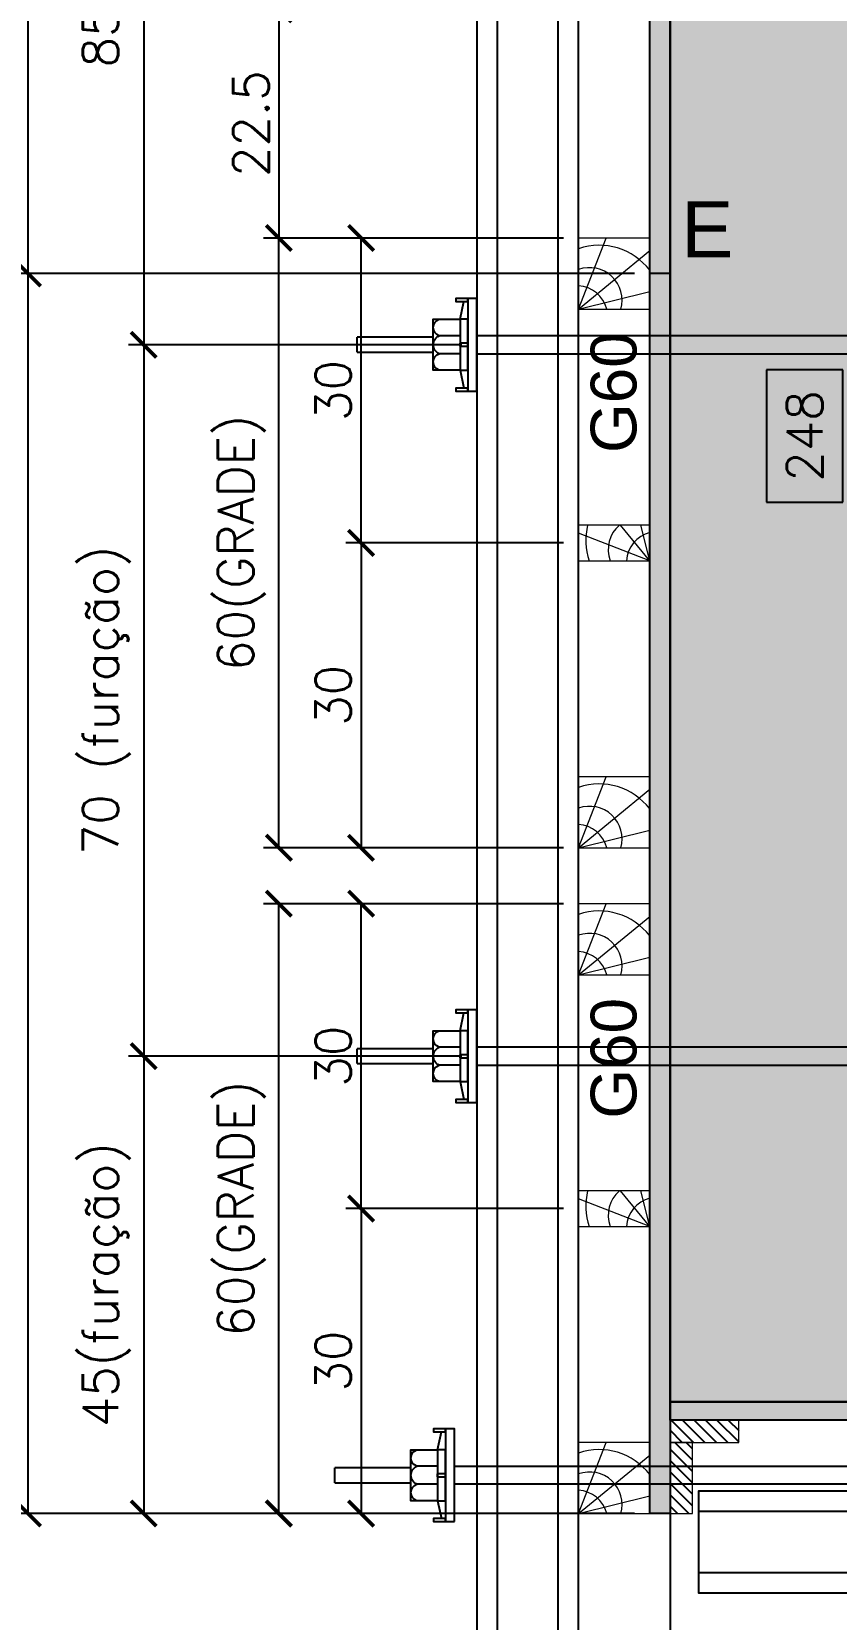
# Model space of a CAD drawing. Extents: x -23436 to 4767, y -3862 to 10024.
# Drawn here: x -15602.5 to -15444.2, y 985.1 to 1297.5 of the extents above; entities that cross this region are included whole.
import ezdxf
from ezdxf.enums import TextEntityAlignment as Align

# ---------------------------------------------------------------- set-up
doc = ezdxf.new("R2010")
doc.units = 0
doc.header["$PDMODE"] = 2
doc.header["$PDSIZE"] = 10
doc.linetypes.add('CABLIN', pattern=[0.35, 0.25, -0.1])
doc.linetypes.add('HIDDEN', pattern=[9.525, 6.35, -3.175])
doc.layers.get('0').update_dxf_attribs({"lineweight": 13})
doc.layers.get('Defpoints').update_dxf_attribs({"lineweight": 13})
for name, color, linetype in [('Barra de Ancoragem', 20, 'Continuous'), ('CHAPA', 1, 'Continuous'), ('Concreto', 250, 'HIDDEN'), ('Cota', 4, 'Continuous'), ('Cota Seção (2x)', 4, 'Continuous'), ('Hachura', 252, 'CABLIN'), ('MEIO_PONT', 93, 'Continuous'), ('Painéis', 30, 'Continuous'), ('Perfil Metálico', 224, 'Continuous'), ('TEXTO_GERAL', 7, 'Continuous')]:
    doc.layers.add(name, color=color, linetype=linetype)
for name, color, linetype, lineweight in [('contorno de painel', 7, 'Continuous', 13), ('Madeira', 100, 'Continuous', 13), ('sarrafo', 93, 'Continuous', 13)]:
    doc.layers.add(name, color=color, linetype=linetype, lineweight=lineweight)
doc.styles.add('ARIAL', font='arial.ttf', dxfattribs={"oblique": 15, "height": 25})
doc.styles.add('ROMANS', font='romans.shx')
doc.styles.add('SANSSERIF', font='sas_____.pfb')
doc.dimstyles.new('COTA SECAO', dxfattribs={"dimtxt": 7, "dimasz": 5, "dimexe": 3, "dimexo": 3, "dimgap": 2, "dimtad": 3, "dimdec": 1, "dimlfac": 0.5, "dimzin": 12, "dimdsep": 46, "dimtxsty": 'ROMANS', "dimblk": 'ARCHTICK', "dimcen": 0, "dimclrd": 4, "dimclre": 4, "dimclrt": 1, "dimadec": 1, "dimazin": 3, "dimtfac": 1, "dimtdec": 1, "dimtmove": 0, "dimatfit": 3, "dimldrblk": 'OBLIQUE', "dimfxl": 0, "dimtolj": 1, "dimtzin": 12, "dimarcsym": 0})
doc.dimstyles.new('SECÇÃO 2', dxfattribs={"dimtxt": 7, "dimasz": 6, "dimexe": 0.18, "dimexo": 2, "dimgap": -4, "dimtad": 3, "dimdec": 1, "dimlfac": 0.5, "dimzin": 12, "dimdsep": 46, "dimtxsty": 'ROMANS', "dimblk": 'ARCHTICK', "dimcen": 0.09, "dimse1": 1, "dimse2": 1, "dimsd1": 1, "dimsd2": 1, "dimclrd": 180, "dimclre": 5, "dimclrt": 1, "dimadec": 0, "dimazin": 3, "dimtfac": 1, "dimtdec": 1, "dimtofl": 0, "dimtmove": 0, "dimatfit": 3, "dimldrblk": 'ARCHTICK', "dimfxl": 0, "dimtolj": 1, "dimtzin": 0, "dimarcsym": 0})

# ---------------------------------------------------------------- blocks, each defined once
blk = doc.blocks.new('*D5303')
at = {"layer": 'contorno de painel', "color": 180, "lineweight": -2, "transparency": 16777216}
for p, q in [((-15181.27, 1046.9), (-15207.27, 1046.9)), ((-15207.27, 1046.9), (-15207.27, 1031.9)), ((-15181.27, 1031.9), (-15181.27, 1046.9)), ((-15207.27, 1031.9), (-15181.27, 1031.9))]:
    blk.add_line(p, q, dxfattribs=at)
at = {"layer": 'Defpoints', "color": 0, "transparency": 16777216}
for p in [(-15476.9, 1027.9), (-14980.9, 1027.9), (-14980.9, 1027.9)]:
    blk.add_point(p, dxfattribs=at)
at = {"layer": 'contorno de painel', "color": 1, "transparency": 16777216, "insert": (-15194.27, 1039.4), "char_height": 7, "attachment_point": 5, "style": 'ROMANS'}
blk.add_mtext('\\A1;248', dxfattribs=at)
blk = doc.blocks.new('_ArchTick')
at = {"color": 0, "linetype": 'ByBlock', "const_width": 0.15}
blk.add_lwpolyline([(-0.5, -0.5), (0.5, 0.5)], dxfattribs=at)
blk = doc.blocks.new('ERTYERTYUYTURTYUTRYU')
at = {"layer": 'Barra de Ancoragem'}
for p, q in [((8963.33, 10873.8), (8963.33, 10855.54)), ((8964.88, 10869.68), (8964.1, 10873.21)), ((8985.14, 10863.2), (8985.14, 10866.14)), ((8964.88, 10859.66), (8964.1, 10856.13))]:
    blk.add_line(p, q, dxfattribs=at)
at = {"layer": 'Barra de Ancoragem', "flags": 128}
for points in [[(8961.54, 10855.54), (8961.54, 10873.8), (8963.33, 10873.8), (8963.33, 10855.54)], [(8963.33, 10873.8), (8965.7, 10873.8), (8965.7, 10873.21), (8963.33, 10873.21)], [(8963.33, 10869.68), (8964.88, 10869.68), (8964.88, 10859.66), (8963.33, 10859.66)], [(8963.33, 10856.13), (8965.7, 10856.13), (8965.7, 10855.54), (8963.33, 10855.54)]]:
    blk.add_lwpolyline(points, close=True, dxfattribs=at)
for points in [[(8964.88, 10859.66), (8970.14, 10859.66), (8970.14, 10869.68), (8964.88, 10869.68)], [(8985.14, 10863.2), (8970.14, 10863.2), (8970.14, 10866.14), (8985.14, 10866.14)], [(8964.88, 10864.37), (8963.33, 10864.37), (8963.33, 10864.96), (8964.88, 10864.96), (8964.88, 10864.37), (8964.88, 10864.96)]]:
    blk.add_lwpolyline(points, dxfattribs=at)
for points in [[(8964.88, 10866.44), (8968.96, 10866.44, 0.729796), (8968.96, 10869.68, 0.729796)], [(8964.88, 10862.9), (8968.96, 10862.9, 0.666667), (8968.96, 10866.44, 0.666667)]]:
    blk.add_lwpolyline(points, format="xyb", dxfattribs=at)
at = {"layer": 'Barra de Ancoragem'}
blk.add_arc((8968.44, 10861.28), 1.7, 287.7564, 72.2436, dxfattribs=at)
blk = doc.blocks.new('*D5305')
at = {"layer": 'contorno de painel', "color": 180, "lineweight": -2, "transparency": 16777216}
for p, q in [((-15442.9, 1230.94), (-15457.9, 1230.94)), ((-15457.9, 1230.94), (-15457.9, 1204.94)), ((-15442.9, 1204.94), (-15442.9, 1230.94)), ((-15457.9, 1204.94), (-15442.9, 1204.94))]:
    blk.add_line(p, q, dxfattribs=at)
at = {"layer": 'Defpoints', "color": 0, "transparency": 16777216}
for p in [(-15438.9, 1523.9), (-15476.9, 1027.9), (-15438.9, 1027.9)]:
    blk.add_point(p, dxfattribs=at)
at = {"layer": 'contorno de painel', "color": 1, "transparency": 16777216, "insert": (-15450.4, 1217.94), "char_height": 7, "attachment_point": 5, "rotation": 90, "style": 'ROMANS'}
blk.add_mtext('\\A1;248', dxfattribs=at)
blk = doc.blocks.new('*D5373')
at = {"layer": 'Cota Seção (2x)', "color": 4, "lineweight": -2, "transparency": 16777216}
for p, q in [((-15497.9, 1301.9), (-15556.88, 1301.9)), ((-15553.88, 1301.9), (-15553.88, 1256.9)), ((-15497.9, 1256.9), (-15556.88, 1256.9))]:
    blk.add_line(p, q, dxfattribs=at)
at = {"layer": 'Defpoints', "color": 0, "transparency": 16777216}
for p in [(-15494.9, 1301.9), (-15553.88, 1256.9), (-15494.9, 1256.9)]:
    blk.add_point(p, dxfattribs=at)
at = {"layer": 'Cota Seção (2x)', "color": 4, "lineweight": -2, "transparency": 16777216, "xscale": 5, "yscale": 5, "zscale": 5}
for p, rotation in [((-15553.88, 1301.9), 90), ((-15553.88, 1256.9), 270)]:
    blk.add_blockref('_ArchTick', p, dxfattribs=dict(at, rotation=rotation))
at = {"layer": 'Cota Seção (2x)', "color": 1, "transparency": 16777216, "insert": (-15559.38, 1279.4), "char_height": 7, "attachment_point": 5, "rotation": 90, "style": 'ROMANS'}
blk.add_mtext('\\A1;22.5', dxfattribs=at)
blk = doc.blocks.new('_OBLIQUE')
at = {"color": 0, "linetype": 'ByBlock', "lineweight": -2}
for p, q in [((0, 0), (-1, 0)), ((-0.5, -0.5), (0.5, 0.5))]:
    blk.add_line(p, q, dxfattribs=at)
blk = doc.blocks.new('*D5375')
at = {"layer": 'Cota Seção (2x)', "color": 4, "lineweight": -2, "transparency": 16777216}
for p, q in [((-15541.49, 1405.9), (-15583.48, 1405.9)), ((-15580.48, 1405.9), (-15580.48, 1235.9)), ((-15517.9, 1235.9), (-15583.48, 1235.9))]:
    blk.add_line(p, q, dxfattribs=at)
at = {"layer": 'Defpoints', "color": 0, "transparency": 16777216}
for p in [(-15538.49, 1405.9), (-15580.48, 1235.9), (-15514.9, 1235.9)]:
    blk.add_point(p, dxfattribs=at)
at = {"layer": 'Cota Seção (2x)', "color": 4, "lineweight": -2, "transparency": 16777216, "xscale": 5, "yscale": 5, "zscale": 5}
for p, rotation in [((-15580.48, 1405.9), 90), ((-15580.48, 1235.9), 270)]:
    blk.add_blockref('_ArchTick', p, dxfattribs=dict(at, rotation=rotation))
at = {"layer": 'Cota Seção (2x)', "color": 1, "transparency": 16777216, "insert": (-15587.82, 1320.9), "char_height": 7, "attachment_point": 5, "rotation": 90, "style": 'ROMANS'}
blk.add_mtext('\\A1;85 (furação)', dxfattribs=at)
blk = doc.blocks.new('*D5376')
at = {"layer": 'Cota Seção (2x)', "color": 4, "lineweight": -2, "transparency": 16777216}
for p, q in [((-15517.9, 1235.9), (-15583.48, 1235.9)), ((-15580.48, 1235.9), (-15580.48, 1095.9)), ((-15517.9, 1095.9), (-15583.48, 1095.9))]:
    blk.add_line(p, q, dxfattribs=at)
at = {"layer": 'Defpoints', "color": 0, "transparency": 16777216}
for p in [(-15514.9, 1235.9), (-15580.48, 1095.9), (-15514.9, 1095.9)]:
    blk.add_point(p, dxfattribs=at)
at = {"layer": 'Cota Seção (2x)', "color": 4, "lineweight": -2, "transparency": 16777216, "xscale": 5, "yscale": 5, "zscale": 5}
for p, rotation in [((-15580.48, 1235.9), 90), ((-15580.48, 1095.9), 270)]:
    blk.add_blockref('_ArchTick', p, dxfattribs=dict(at, rotation=rotation))
at = {"layer": 'Cota Seção (2x)', "color": 1, "transparency": 16777216, "insert": (-15587.82, 1165.9), "char_height": 7, "attachment_point": 5, "rotation": 90, "style": 'ROMANS'}
blk.add_mtext('\\A1;70 (furação)', dxfattribs=at)
blk = doc.blocks.new('*D5377')
at = {"layer": 'Cota Seção (2x)', "color": 4, "lineweight": -2, "transparency": 16777216}
for p, q in [((-15497.9, 1545.9), (-15606.25, 1545.9)), ((-15603.25, 1545.9), (-15603.25, 1249.9)), ((-15483.9, 1249.9), (-15606.25, 1249.9))]:
    blk.add_line(p, q, dxfattribs=at)
at = {"layer": 'Defpoints', "color": 0, "transparency": 16777216}
for p in [(-15494.9, 1545.9), (-15603.25, 1249.9), (-15480.9, 1249.9)]:
    blk.add_point(p, dxfattribs=at)
at = {"layer": 'Cota Seção (2x)', "color": 4, "lineweight": -2, "transparency": 16777216, "xscale": 5, "yscale": 5, "zscale": 5}
for p, rotation in [((-15603.25, 1545.9), 90), ((-15603.25, 1249.9), 270)]:
    blk.add_blockref('_ArchTick', p, dxfattribs=dict(at, rotation=rotation))
at = {"layer": 'Cota Seção (2x)', "color": 1, "transparency": 16777216, "insert": (-15608.75, 1397.9), "char_height": 7, "attachment_point": 5, "rotation": 90, "style": 'ROMANS'}
blk.add_mtext('\\A1;148 ', dxfattribs=at)
blk = doc.blocks.new('*D5378')
at = {"layer": 'Cota Seção (2x)', "color": 4, "lineweight": -2, "transparency": 16777216}
for p, q in [((-15483.9, 1249.9), (-15606.25, 1249.9)), ((-15603.25, 1249.9), (-15603.25, 1005.9)), ((-15483.9, 1005.9), (-15606.25, 1005.9))]:
    blk.add_line(p, q, dxfattribs=at)
at = {"layer": 'Defpoints', "color": 0, "transparency": 16777216}
for p in [(-15480.9, 1249.9), (-15603.25, 1005.9), (-15480.9, 1005.9)]:
    blk.add_point(p, dxfattribs=at)
at = {"layer": 'Cota Seção (2x)', "color": 4, "lineweight": -2, "transparency": 16777216, "xscale": 5, "yscale": 5, "zscale": 5}
for p, rotation in [((-15603.25, 1249.9), 90), ((-15603.25, 1005.9), 270)]:
    blk.add_blockref('_ArchTick', p, dxfattribs=dict(at, rotation=rotation))
at = {"layer": 'Cota Seção (2x)', "color": 1, "transparency": 16777216, "insert": (-15608.75, 1127.9), "char_height": 7, "attachment_point": 5, "rotation": 90, "style": 'ROMANS'}
blk.add_mtext('\\A1;122 ', dxfattribs=at)
blk = doc.blocks.new('*D5385')
at = {"layer": 'Cota Seção (2x)', "color": 4, "lineweight": -2, "transparency": 16777216}
for p, q in [((-15476.9, 1024.9), (-15476.9, 877.41)), ((-15232.9, 1024.9), (-15232.9, 877.41)), ((-15476.9, 880.41), (-15232.9, 880.41))]:
    blk.add_line(p, q, dxfattribs=at)
at = {"layer": 'Defpoints', "color": 0, "transparency": 16777216}
for p in [(-15476.9, 1027.9), (-15232.9, 1027.9), (-15232.9, 880.41)]:
    blk.add_point(p, dxfattribs=at)
at = {"layer": 'Cota Seção (2x)', "color": 4, "lineweight": -2, "transparency": 16777216, "xscale": 5, "yscale": 5, "zscale": 5, "rotation": 180}
blk.add_blockref('_ArchTick', (-15476.9, 880.41), dxfattribs=at)
at = {"layer": 'Cota Seção (2x)', "color": 4, "lineweight": -2, "transparency": 16777216, "xscale": 5, "yscale": 5, "zscale": 5}
blk.add_blockref('_ArchTick', (-15232.9, 880.41), dxfattribs=at)
at = {"layer": 'Cota Seção (2x)', "color": 1, "transparency": 16777216, "insert": (-15354.9, 885.91), "char_height": 7, "attachment_point": 5, "style": 'ROMANS'}
blk.add_mtext('\\A1;122 ', dxfattribs=at)
blk = doc.blocks.new('*D5387')
at = {"layer": 'Cota Seção (2x)', "color": 4, "lineweight": -2, "transparency": 16777216}
for p, q in [((-15412.9, 1007.3), (-15412.9, 940.3)), ((-15476.9, 1002.9), (-15476.9, 940.3)), ((-15476.9, 943.3), (-15412.9, 943.3))]:
    blk.add_line(p, q, dxfattribs=at)
at = {"layer": 'Defpoints', "color": 0, "transparency": 16777216}
for p in [(-15412.9, 1010.3), (-15476.9, 1005.9), (-15412.9, 943.3)]:
    blk.add_point(p, dxfattribs=at)
at = {"layer": 'Cota Seção (2x)', "color": 4, "lineweight": -2, "transparency": 16777216, "xscale": 5, "yscale": 5, "zscale": 5, "rotation": 180}
blk.add_blockref('_ArchTick', (-15476.9, 943.3), dxfattribs=at)
at = {"layer": 'Cota Seção (2x)', "color": 4, "lineweight": -2, "transparency": 16777216, "xscale": 5, "yscale": 5, "zscale": 5}
blk.add_blockref('_ArchTick', (-15412.9, 943.3), dxfattribs=at)
at = {"layer": 'Cota Seção (2x)', "color": 1, "transparency": 16777216, "insert": (-15444.9, 948.8), "char_height": 7, "attachment_point": 5, "style": 'ROMANS'}
blk.add_mtext('\\A1;32', dxfattribs=at)
blk = doc.blocks.new('*D5388')
at = {"layer": 'Cota Seção (2x)', "color": 4, "lineweight": -2, "transparency": 16777216}
for p, q in [((-15476.9, 1002.9), (-15476.9, 909.64)), ((-15408.9, 958.5), (-15408.9, 909.64)), ((-15476.9, 912.64), (-15408.9, 912.64))]:
    blk.add_line(p, q, dxfattribs=at)
at = {"layer": 'Defpoints', "color": 0, "transparency": 16777216}
for p in [(-15476.9, 1005.9), (-15408.9, 961.5), (-15408.9, 912.64)]:
    blk.add_point(p, dxfattribs=at)
at = {"layer": 'Cota Seção (2x)', "color": 4, "lineweight": -2, "transparency": 16777216, "xscale": 5, "yscale": 5, "zscale": 5, "rotation": 180}
blk.add_blockref('_ArchTick', (-15476.9, 912.64), dxfattribs=at)
at = {"layer": 'Cota Seção (2x)', "color": 4, "lineweight": -2, "transparency": 16777216, "xscale": 5, "yscale": 5, "zscale": 5}
blk.add_blockref('_ArchTick', (-15408.9, 912.64), dxfattribs=at)
at = {"layer": 'Cota Seção (2x)', "color": 1, "transparency": 16777216, "insert": (-15442.9, 919.97), "char_height": 7, "attachment_point": 5, "style": 'ROMANS'}
blk.add_mtext('\\A1;34(furação)', dxfattribs=at)
blk = doc.blocks.new('*D5352')
at = {"layer": 'Cota Seção (2x)', "color": 4, "lineweight": -2, "transparency": 16777216}
for p, q in [((-15541.49, 1095.9), (-15583.48, 1095.9)), ((-15580.48, 1095.9), (-15580.48, 1005.9)), ((-15483.9, 1005.9), (-15583.48, 1005.9))]:
    blk.add_line(p, q, dxfattribs=at)
at = {"layer": 'Defpoints', "color": 0, "transparency": 16777216}
for p in [(-15538.49, 1095.9), (-15580.48, 1005.9), (-15480.9, 1005.9)]:
    blk.add_point(p, dxfattribs=at)
at = {"layer": 'Cota Seção (2x)', "color": 4, "lineweight": -2, "transparency": 16777216, "xscale": 5, "yscale": 5, "zscale": 5}
for p, rotation in [((-15580.48, 1095.9), 90), ((-15580.48, 1005.9), 270)]:
    blk.add_blockref('_ArchTick', p, dxfattribs=dict(at, rotation=rotation))
at = {"layer": 'Cota Seção (2x)', "color": 1, "transparency": 16777216, "insert": (-15587.82, 1050.9), "char_height": 7, "attachment_point": 5, "rotation": 90, "style": 'ROMANS'}
blk.add_mtext('\\A1;45(furação)', dxfattribs=at)
blk = doc.blocks.new('MEIO PONTALETE')
at = {"layer": 'Madeira'}
for q in [(2.71, 7), (3.5, 2.88), (3.5, 0.87)]:
    blk.add_line((0, 0), q, dxfattribs=at)
blk.add_lwpolyline([(0, 0), (3.5, 0), (3.5, 7), (0, 7)], close=True, dxfattribs=at)
for centre, radius, start, end in [((2.04, 0.06), 6.23, 76.4499, 109.0913), ((1.09, 0.9), 3.19, 40.9063, 109.9847), ((-0.21, -0.78), 3.09, 14.6322, 86.0383)]:
    blk.add_arc(centre, radius, start, end, dxfattribs=at)
blk = doc.blocks.new('*D5353')
at = {"layer": 'Cota', "color": 4, "lineweight": -2, "transparency": 16777216}
for p, q in [((-15497.9, 1125.9), (-15540.7, 1125.9)), ((-15537.7, 1065.9), (-15537.7, 1125.9)), ((-15497.9, 1065.9), (-15540.7, 1065.9))]:
    blk.add_line(p, q, dxfattribs=at)
at = {"layer": 'Defpoints', "color": 0, "transparency": 16777216}
for p in [(-15537.7, 1125.9), (-15494.9, 1125.9), (-15494.9, 1065.9)]:
    blk.add_point(p, dxfattribs=at)
at = {"layer": 'Cota', "color": 4, "lineweight": -2, "transparency": 16777216, "xscale": 5, "yscale": 5, "zscale": 5}
for p, rotation in [((-15537.7, 1125.9), 90), ((-15537.7, 1065.9), 270)]:
    blk.add_blockref('_ArchTick', p, dxfattribs=dict(at, rotation=rotation))
at = {"layer": 'Cota', "color": 1, "transparency": 16777216, "insert": (-15543.2, 1095.9), "char_height": 7, "attachment_point": 5, "rotation": 90, "style": 'ROMANS'}
blk.add_mtext('\\A1;30', dxfattribs=at)
blk = doc.blocks.new('*D5354')
at = {"layer": 'Cota', "color": 4, "lineweight": -2, "transparency": 16777216}
for p, q in [((-15497.9, 1065.9), (-15540.7, 1065.9)), ((-15537.7, 1065.9), (-15537.7, 1005.9)), ((-15497.9, 1005.9), (-15540.7, 1005.9))]:
    blk.add_line(p, q, dxfattribs=at)
at = {"layer": 'Defpoints', "color": 0, "transparency": 16777216}
for p in [(-15494.9, 1065.9), (-15537.7, 1005.9), (-15494.9, 1005.9)]:
    blk.add_point(p, dxfattribs=at)
at = {"layer": 'Cota', "color": 4, "lineweight": -2, "transparency": 16777216, "xscale": 5, "yscale": 5, "zscale": 5}
for p, rotation in [((-15537.7, 1065.9), 90), ((-15537.7, 1005.9), 270)]:
    blk.add_blockref('_ArchTick', p, dxfattribs=dict(at, rotation=rotation))
at = {"layer": 'Cota', "color": 1, "transparency": 16777216, "insert": (-15543.2, 1035.9), "char_height": 7, "attachment_point": 5, "rotation": 90, "style": 'ROMANS'}
blk.add_mtext('\\A1;30', dxfattribs=at)
blk = doc.blocks.new('*D5355')
at = {"layer": 'Cota', "color": 4, "lineweight": -2, "transparency": 16777216}
for p, q in [((-15497.9, 1125.9), (-15556.88, 1125.9)), ((-15553.88, 1005.9), (-15553.88, 1125.9)), ((-15516.1, 1005.9), (-15556.88, 1005.9))]:
    blk.add_line(p, q, dxfattribs=at)
at = {"layer": 'Defpoints', "color": 0, "transparency": 16777216}
for p in [(-15553.88, 1125.9), (-15494.9, 1125.9), (-15513.1, 1005.9)]:
    blk.add_point(p, dxfattribs=at)
at = {"layer": 'Cota', "color": 4, "lineweight": -2, "transparency": 16777216, "xscale": 5, "yscale": 5, "zscale": 5}
for p, rotation in [((-15553.88, 1125.9), 90), ((-15553.88, 1005.9), 270)]:
    blk.add_blockref('_ArchTick', p, dxfattribs=dict(at, rotation=rotation))
at = {"layer": 'Cota', "color": 1, "transparency": 16777216, "insert": (-15561.21, 1065.9), "char_height": 7, "attachment_point": 5, "rotation": 90, "style": 'ROMANS'}
blk.add_mtext('\\A1;60(GRADE)', dxfattribs=at)
blk = doc.blocks.new('PONTALETE')
at = {"layer": 'Madeira'}
for q in [(2.71, 7), (7, 5.76), (7, 1.74)]:
    blk.add_line((0, 0), q, dxfattribs=at)
blk.add_lwpolyline([(0, 0), (7, 0), (7, 7), (0, 7)], close=True, dxfattribs=at)
for centre, radius, start, end in [((2.04, 0.06), 6.23, 37.2818, 109.0913), ((1.09, 0.9), 3.19, 343.603, 109.9847), ((-0.21, -0.78), 3.09, 14.6322, 86.0383)]:
    blk.add_arc(centre, radius, start, end, dxfattribs=at)
blk = doc.blocks.new('*D5356')
at = {"layer": 'Cota', "color": 4, "lineweight": -2, "transparency": 16777216}
for p, q in [((-15497.9, 1256.9), (-15540.7, 1256.9)), ((-15537.7, 1196.9), (-15537.7, 1256.9)), ((-15497.9, 1196.9), (-15540.7, 1196.9))]:
    blk.add_line(p, q, dxfattribs=at)
at = {"layer": 'Defpoints', "color": 0, "transparency": 16777216}
for p in [(-15537.7, 1256.9), (-15494.9, 1256.9), (-15494.9, 1196.9)]:
    blk.add_point(p, dxfattribs=at)
at = {"layer": 'Cota', "color": 4, "lineweight": -2, "transparency": 16777216, "xscale": 5, "yscale": 5, "zscale": 5}
for p, rotation in [((-15537.7, 1256.9), 90), ((-15537.7, 1196.9), 270)]:
    blk.add_blockref('_ArchTick', p, dxfattribs=dict(at, rotation=rotation))
at = {"layer": 'Cota', "color": 1, "transparency": 16777216, "insert": (-15543.2, 1226.9), "char_height": 7, "attachment_point": 5, "rotation": 90, "style": 'ROMANS'}
blk.add_mtext('\\A1;30', dxfattribs=at)
blk = doc.blocks.new('*D5357')
at = {"layer": 'Cota', "color": 4, "lineweight": -2, "transparency": 16777216}
for p, q in [((-15497.9, 1196.9), (-15540.7, 1196.9)), ((-15537.7, 1196.9), (-15537.7, 1136.9)), ((-15497.9, 1136.9), (-15540.7, 1136.9))]:
    blk.add_line(p, q, dxfattribs=at)
at = {"layer": 'Defpoints', "color": 0, "transparency": 16777216}
for p in [(-15494.9, 1196.9), (-15537.7, 1136.9), (-15494.9, 1136.9)]:
    blk.add_point(p, dxfattribs=at)
at = {"layer": 'Cota', "color": 4, "lineweight": -2, "transparency": 16777216, "xscale": 5, "yscale": 5, "zscale": 5}
for p, rotation in [((-15537.7, 1196.9), 90), ((-15537.7, 1136.9), 270)]:
    blk.add_blockref('_ArchTick', p, dxfattribs=dict(at, rotation=rotation))
at = {"layer": 'Cota', "color": 1, "transparency": 16777216, "insert": (-15543.2, 1166.9), "char_height": 7, "attachment_point": 5, "rotation": 90, "style": 'ROMANS'}
blk.add_mtext('\\A1;30', dxfattribs=at)
blk = doc.blocks.new('*D5358')
at = {"layer": 'Cota', "color": 4, "lineweight": -2, "transparency": 16777216}
for p, q in [((-15497.9, 1256.9), (-15556.88, 1256.9)), ((-15553.88, 1136.9), (-15553.88, 1256.9)), ((-15516.1, 1136.9), (-15556.88, 1136.9))]:
    blk.add_line(p, q, dxfattribs=at)
at = {"layer": 'Defpoints', "color": 0, "transparency": 16777216}
for p in [(-15553.88, 1256.9), (-15494.9, 1256.9), (-15513.1, 1136.9)]:
    blk.add_point(p, dxfattribs=at)
at = {"layer": 'Cota', "color": 4, "lineweight": -2, "transparency": 16777216, "xscale": 5, "yscale": 5, "zscale": 5}
for p, rotation in [((-15553.88, 1256.9), 90), ((-15553.88, 1136.9), 270)]:
    blk.add_blockref('_ArchTick', p, dxfattribs=dict(at, rotation=rotation))
at = {"layer": 'Cota', "color": 1, "transparency": 16777216, "insert": (-15561.21, 1196.9), "char_height": 7, "attachment_point": 5, "rotation": 90, "style": 'ROMANS'}
blk.add_mtext('\\A1;60(GRADE)', dxfattribs=at)
blk = doc.blocks.new('*D5361')
at = {"layer": 'Cota Seção (2x)', "color": 4, "lineweight": -2, "transparency": 16777216}
for p, q in [((-15476.9, 1024.9), (-15476.9, 855.92)), ((-14980.9, 1024.9), (-14980.9, 855.92)), ((-15476.9, 858.92), (-14980.9, 858.92))]:
    blk.add_line(p, q, dxfattribs=at)
at = {"layer": 'Defpoints', "color": 0, "transparency": 16777216}
for p in [(-15476.9, 1027.9), (-14980.9, 1027.9), (-14980.9, 858.92)]:
    blk.add_point(p, dxfattribs=at)
at = {"layer": 'Cota Seção (2x)', "color": 4, "lineweight": -2, "transparency": 16777216, "xscale": 5, "yscale": 5, "zscale": 5, "rotation": 180}
blk.add_blockref('_ArchTick', (-15476.9, 858.92), dxfattribs=at)
at = {"layer": 'Cota Seção (2x)', "color": 4, "lineweight": -2, "transparency": 16777216, "xscale": 5, "yscale": 5, "zscale": 5}
blk.add_blockref('_ArchTick', (-14980.9, 858.92), dxfattribs=at)
at = {"layer": 'Cota Seção (2x)', "color": 1, "transparency": 16777216, "insert": (-15228.9, 864.42), "char_height": 7, "attachment_point": 5, "style": 'ROMANS'}
blk.add_mtext('\\A1;248', dxfattribs=at)

msp = doc.modelspace()

# ---------------------------------------------------------------- hatches: boundary and pattern name
at = {"layer": 'Concreto'}
h = msp.add_hatch(dxfattribs=at)
h.set_pattern_fill('AR-CONC', color=256, scale=0.1, angle=-270)
h.set_pattern_definition([(140, (3444.967, 4588.94), (1.593909, 18.218467), [1.905, -20.955]), (85, (3444.967, 4588.94), (-19.105685, -3.524342), [1.524, -16.764058]), (190.45144, (3445.1, 4590.458), (-17.511775, 14.694125), [1.619, -17.809024]), (136.1842, (3439.887, 4588.94), (4.204233, 27.107904), [2.8575, -31.4325]), (186.63556, (3440.237, 4591.199), (-24.742612, 23.740413), [2.428502, -26.71356]), (81.18415, (3439.887, 4588.94), (-24.742612, 23.740413), [2.285997, -25.145973]), (111, (3441.157, 4591.48), (10.22652, 15.161439), [1.905, -20.955]), (56, (3441.157, 4591.48), (-18.418797, 6.180203), [1.524, -16.764]), (161.45145, (3442.009, 4592.743), (-8.192277, 21.341642), [1.619, -17.808994]), (127.5, (3444.967, 4588.9395), (-8.4555039, 0.3088603), [0, -16.5608, 0, -17.018, 0, -16.8275]), (97.5, (3444.967, 4588.9395), (-10.0180575, 6.6819663), [0, -9.7028, 0, -16.1798, 0, -6.4135]), (57.5, (3444.967, 4583.275), (0.5728744, 13.5590595), [0, -6.35, 0, -19.812, 0, -26.289]), (47.5, (3444.967, 4580.735), (-2.542649, 14.812918), [0, -8.255, 0, -13.1572, 0, -18.669])])
h.paths.add_polyline_path([(-15476.901, 1523.896), (-15438.901, 1523.896), (-15438.901, 1065.896), (-15018.9, 1065.896), (-15018.9, 1523.896), (-14980.9, 1523.896), (-14980.9, 1027.896), (-15476.901, 1027.896)])
at = {"layer": 'Hachura'}
h = msp.add_hatch(color=256, dxfattribs=at)
h.dxf.hatch_style = 1
h.paths.add_polyline_path([(-15476.901, 1005.896), (-15480.901, 1005.896), (-15480.901, 1545.896), (-15476.901, 1545.896)])
h = msp.add_hatch(color=256, dxfattribs=at)
h.dxf.hatch_style = 1
h.paths.add_polyline_path([(-14980.9, 1027.896), (-14980.9, 1024.296), (-15476.901, 1024.296), (-15476.901, 1027.896)])
h = msp.add_hatch(dxfattribs=at)
h.set_pattern_fill('ANSI31', color=256, scale=0.5, angle=270, style=0)
h.set_pattern_definition([(315, (8587.9306, -8467.6014), (1.12253202, 1.12253202), [])])
h.paths.add_polyline_path([(-15463.401, 1024.296), (-15463.401, 1019.896), (-15476.901, 1019.896), (-15476.901, 1024.296)])
h = msp.add_hatch(dxfattribs=at)
h.set_pattern_fill('ANSI31', color=256, scale=0.5, angle=90, style=0)
h.set_pattern_definition([(135, (-38401.9096, 10760.56), (-1.12253202, -1.12253202), [])])
h.paths.add_polyline_path([(-15472.501, 1005.896), (-15476.901, 1005.896), (-15476.901, 1019.896), (-15472.501, 1019.896)])

# ---------------------------------------------------------------- linework, layer by layer
at = {"layer": 'Barra de Ancoragem', "flags": 128}
for points in [[(-15401.301, 1237.672), (-15514.901, 1237.672), (-15514.901, 1234.121), (-15401.301, 1234.121)], [(-15401.301, 1097.672), (-15514.901, 1097.672), (-15514.901, 1094.12), (-15401.301, 1094.12)], [(-15519.301, 1015.211), (-15412.098, 1015.211), (-15412.098, 1011.66), (-15519.301, 1011.66)]]:
    msp.add_lwpolyline(points, close=True, dxfattribs=at)
at = {"layer": 'CHAPA'}
for points in [[(-15476.901, 1005.896), (-15480.901, 1005.896), (-15480.901, 1545.896), (-15476.901, 1545.896)], [(-14980.9, 1027.896), (-14980.9, 1024.296), (-15476.901, 1024.296), (-15476.901, 1027.896)]]:
    msp.add_lwpolyline(points, close=True, dxfattribs=at)
at = {"layer": 'contorno de painel'}
msp.add_lwpolyline([(-14980.9, 1027.896), (-15018.9, 1027.896), (-15018.9, 1027.896), (-15476.901, 1027.896), (-15476.901, 1523.896), (-15438.901, 1523.896), (-15438.901, 1065.896), (-15018.9, 1065.896), (-15018.9, 1523.896), (-14980.9, 1523.896)], close=True, dxfattribs=at)
at = {"layer": 'Madeira'}
for points in [[(-15494.901, 1136.896), (-15480.901, 1136.896), (-15480.901, 1256.896), (-15494.901, 1256.896)], [(-15494.901, 1005.896), (-15480.901, 1005.896), (-15480.901, 1125.896), (-15494.901, 1125.896)]]:
    msp.add_lwpolyline(points, close=True, dxfattribs=at)
at = {"layer": 'Painéis', "color": 32, "true_color": 0xcd6928}
msp.add_line((-15476.901, 1249.896), (-15480.901, 1249.896), dxfattribs=at)
msp.add_lwpolyline([(-15476.901, 1523.896), (-15438.901, 1523.896), (-15438.901, 1065.896), (-15018.9, 1065.896), (-15018.9, 1523.896), (-14980.9, 1523.896), (-14980.9, 1027.896), (-15476.901, 1027.896)], close=True, dxfattribs=at)
at = {"layer": 'Perfil Metálico'}
for points in [[(-15514.901, 962.318), (-15494.901, 962.318), (-15494.901, 1588.294), (-15514.901, 1588.294)], [(-15498.901, 1588.294), (-15510.901, 1588.294), (-15510.901, 962.318), (-15498.901, 962.318)], [(-14987.348, 990.296), (-14987.348, 1010.296), (-15471.327, 1010.296), (-15471.327, 990.296)], [(-15471.327, 1006.296), (-15471.327, 994.296), (-14987.348, 994.296), (-14987.348, 1006.296)]]:
    msp.add_lwpolyline(points, close=True, dxfattribs=at)
at = {"layer": 'sarrafo'}
for points in [[(-15476.901, 1019.896), (-15463.401, 1019.896), (-15463.401, 1024.296), (-15476.901, 1024.296)], [(-15476.901, 1019.896), (-15476.901, 1005.896), (-15472.501, 1005.896), (-15472.501, 1019.896)], [(-15476.901, 1019.896), (-15476.901, 1005.896), (-15472.501, 1005.896), (-15472.501, 1019.896)]]:
    msp.add_lwpolyline(points, close=True, dxfattribs=at)

# ---------------------------------------------------------------- block references
at = {"xscale": -1, "rotation": 1.467549282097025e-07}
for p in [(-6553.356, -9628.772), (-6553.356, -9768.773)]:
    msp.add_blockref('ERTYERTYUYTURTYUTRYU', p, dxfattribs=at)
at = {"xscale": -1}
msp.add_blockref('ERTYERTYUYTURTYUTRYU', (-6557.756, -9851.233), dxfattribs=at)
at = {"layer": 'Madeira', "xscale": 2, "yscale": 2, "zscale": 2}
for p in [(-15494.901, 1242.896), (-15494.901, 1136.896), (-15494.901, 1111.896), (-15494.901, 1005.896)]:
    msp.add_blockref('PONTALETE', p, dxfattribs=at)
at = {"layer": 'MEIO_PONT', "xscale": 1.999999997962732, "yscale": 1.999999997962732, "zscale": 1.999999997962732, "rotation": 90}
for p in [(-15480.901, 1193.396), (-15480.901, 1062.396)]:
    msp.add_blockref('MEIO PONTALETE', p, dxfattribs=at)

# ---------------------------------------------------------------- texts
at = {"layer": 'TEXTO_GERAL', "style": 'ARIAL'}
msp.add_text('E', height=11, dxfattribs=at).set_placement((-15469.577, 1258.63), align=Align.MIDDLE_CENTER)
at = {"layer": 'TEXTO_GERAL', "color": 0, "linetype": 'Continuous', "style": 'SANSSERIF'}
for p in [(-15488.02, 1214.595), (-15488.02, 1083.596)]:
    msp.add_text('G60', height=9, rotation=90, dxfattribs=at).set_placement(p, align=Align.MIDDLE_LEFT)

# ---------------------------------------------------------------- dimensions: what is measured, and where the dimension line sits
at = {"layer": 'contorno de painel'}
dim = msp.add_linear_dim(base=(-15438.901, 1027.896), p1=(-15438.901, 1523.896), p2=(-15476.901, 1027.896), angle=270, dimstyle='SECÇÃO 2', dxfattribs=at)
dim.commit()
dim.dimension.update_dxf_attribs({"geometry": '*D5305', "text_midpoint": (-15438.901, 1217.942), "dimtype": 160})
dim = msp.add_linear_dim(base=(-14980.9, 1027.896), p1=(-15476.901, 1027.896), p2=(-14980.9, 1027.896), dimstyle='SECÇÃO 2', dxfattribs=at)
dim.commit()
dim.dimension.update_dxf_attribs({"geometry": '*D5303', "text_midpoint": (-15194.269, 1027.896), "dimtype": 160})
at = {"layer": 'Cota'}
for base, p1, p2, picture, middle in [((-15553.878, 1256.896), (-15513.104, 1136.896), (-15494.901, 1256.896), '*D5358', (-15561.211, 1196.896)), ((-15553.878, 1125.896), (-15513.104, 1005.896), (-15494.901, 1125.896), '*D5355', (-15561.211, 1065.896))]:
    dim = msp.add_linear_dim(base=base, p1=p1, p2=p2, angle=90, text='<>(GRADE)', dimstyle='COTA SECAO', override={"dimdec": 2, "dimtmove": 1}, dxfattribs=at)
    dim.commit()
    dim.dimension.update_dxf_attribs({"geometry": picture, "text_midpoint": middle})
for base, p1, p2, angle, picture, middle in [((-15537.698, 1256.896), (-15494.901, 1196.896), (-15494.901, 1256.896), 270, '*D5356', (-15543.198, 1226.896)), ((-15537.698, 1136.896), (-15494.901, 1196.896), (-15494.901, 1136.896), 90, '*D5357', (-15543.198, 1166.896)), ((-15537.698, 1125.896), (-15494.901, 1065.896), (-15494.901, 1125.896), 270, '*D5353', (-15543.198, 1095.896)), ((-15537.698, 1005.896), (-15494.901, 1065.896), (-15494.901, 1005.896), 90, '*D5354', (-15543.198, 1035.896))]:
    dim = msp.add_linear_dim(base=base, p1=p1, p2=p2, angle=angle, dimstyle='COTA SECAO', override={"dimdec": 2, "dimtmove": 1}, dxfattribs=at)
    dim.commit()
    dim.dimension.update_dxf_attribs({"geometry": picture, "text_midpoint": middle})
at = {"layer": 'Cota Seção (2x)'}
for base, p1, p2, text, picture, middle in [((-15603.253, 1249.896), (-15494.901, 1545.896), (-15480.901, 1249.896), '<> ', '*D5377', (-15608.753, 1397.896)), ((-15580.482, 1235.896), (-15538.494, 1405.896), (-15514.901, 1235.896), '<> (furação)', '*D5375', (-15587.815, 1320.896)), ((-15603.253, 1005.896), (-15480.901, 1249.896), (-15480.901, 1005.896), '<> ', '*D5378', (-15608.753, 1127.896)), ((-15580.482, 1095.896), (-15514.901, 1235.896), (-15514.901, 1095.896), '<> (furação)', '*D5376', (-15587.815, 1165.896)), ((-15580.482, 1005.896), (-15538.494, 1095.896), (-15480.901, 1005.896), '<>(furação)', '*D5352', (-15587.815, 1050.896))]:
    dim = msp.add_linear_dim(base=base, p1=p1, p2=p2, angle=90, text=text, dimstyle='COTA SECAO', dxfattribs=at)
    dim.commit()
    dim.dimension.update_dxf_attribs({"geometry": picture, "text_midpoint": middle})
dim = msp.add_linear_dim(base=(-15553.878, 1256.896), p1=(-15494.901, 1301.896), p2=(-15494.901, 1256.896), angle=90, dimstyle='COTA SECAO', dxfattribs=at)
dim.commit()
dim.dimension.update_dxf_attribs({"geometry": '*D5373', "text_midpoint": (-15559.378, 1279.396)})
for base, p1, p2, text, picture, middle in [((-15232.901, 880.412), (-15476.901, 1027.896), (-15232.901, 1027.896), '<> ', '*D5385', (-15354.901, 885.912)), ((-15408.901, 912.637), (-15476.901, 1005.896), (-15408.901, 961.504), '<>(furação)', '*D5388', (-15442.901, 919.97))]:
    dim = msp.add_linear_dim(base=base, p1=p1, p2=p2, text=text, dimstyle='COTA SECAO', dxfattribs=at)
    dim.commit()
    dim.dimension.update_dxf_attribs({"geometry": picture, "text_midpoint": middle})
for base, p1, p2, picture, middle in [((-14980.9, 858.917), (-15476.901, 1027.896), (-14980.9, 1027.896), '*D5361', (-15228.901, 864.417)), ((-15412.901, 943.303), (-15476.901, 1005.896), (-15412.901, 1010.296), '*D5387', (-15444.901, 948.803))]:
    dim = msp.add_linear_dim(base=base, p1=p1, p2=p2, dimstyle='COTA SECAO', dxfattribs=at)
    dim.commit()
    dim.dimension.update_dxf_attribs({"geometry": picture, "text_midpoint": middle})

doc.saveas('drawing.dxf')
